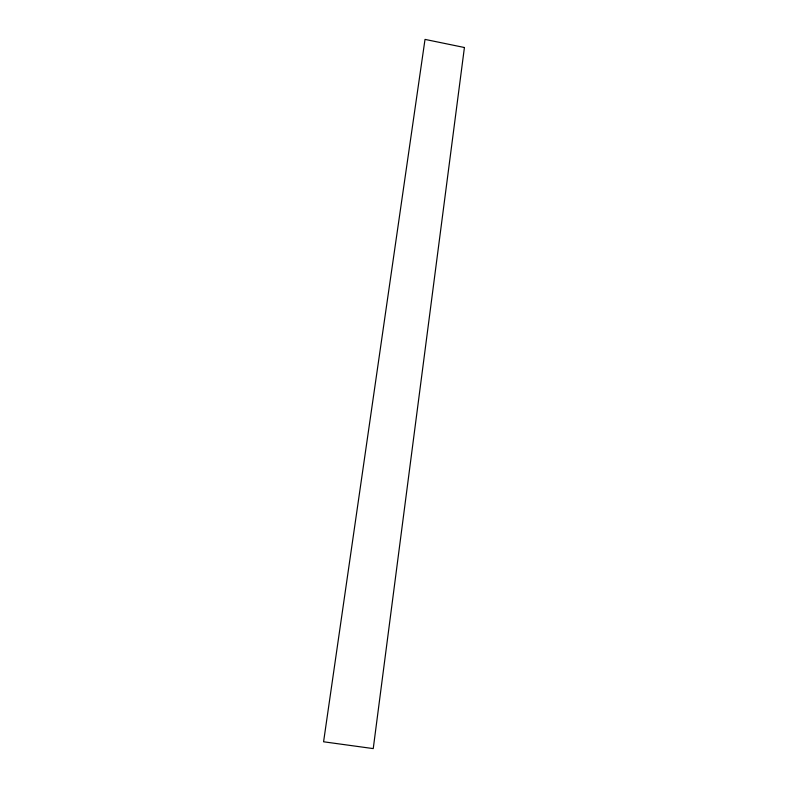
<?xml version="1.0" encoding="UTF-8"?>
<svg xmlns="http://www.w3.org/2000/svg" width="788" height="788" viewBox="0 0 788 788"><rect width="100%" height="100%" fill="white"/><g stroke="black" fill="none" stroke-linecap="round" stroke-linejoin="round"><path stroke-width="1.18" d="M464.418 47.507L373.246 748.6L323.582 741.784L425.018 39.4L464.418 47.507"/></g></svg>
